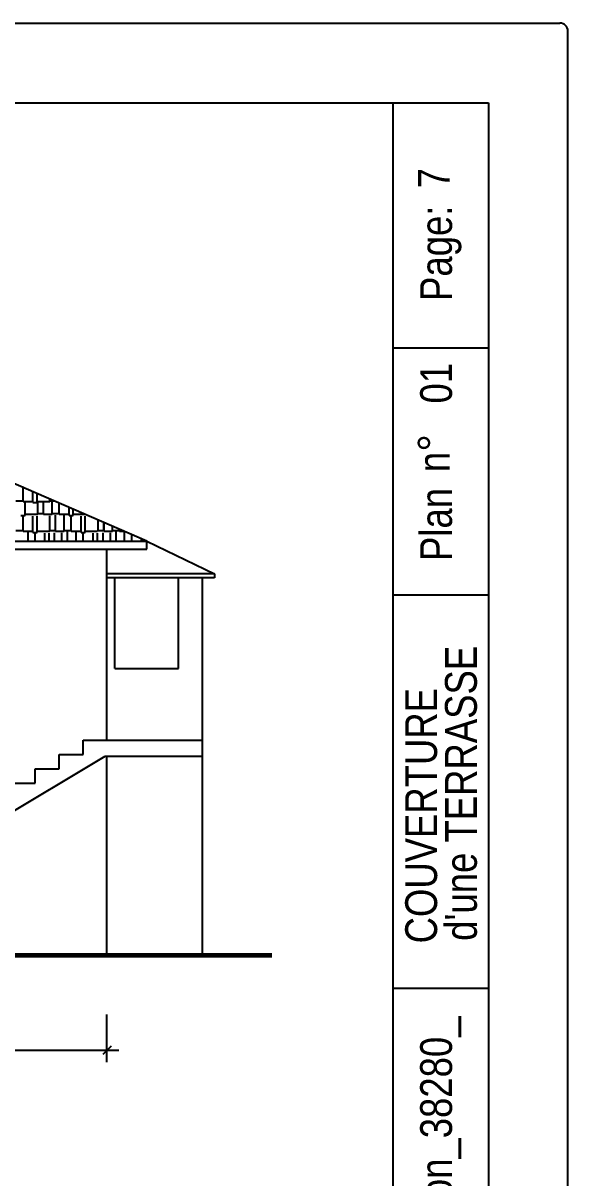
# Model space of a CAD drawing. Header units: centimetres. Extents: x 16433 to 114398, y -50094 to -12305.
# Drawn here: x 50370 to 50713, y -45521 to -44796 of the extents above; entities that cross this region are included whole.
import ezdxf

# ---------------------------------------------------------------- set-up
doc = ezdxf.new("R2010")
doc.units = ezdxf.units.CM
doc.header["$LTSCALE"] = 0.5
doc.layers.get('DEFPOINTS').update_dxf_attribs({"linetype": 'CONTINUOUS'})
for name, color, linetype in [('01_fenetres', 171, 'CONTINUOUS'), ('01_linteaux', 2, 'CONTINUOUS'), ('01_poch_murs', 253, 'CONTINUOUS'), ('01_texte', 230, 'CONTINUOUS'), ('AA_COTES', 2, 'CONTINUOUS')]:
    doc.layers.add(name, color=color, linetype=linetype)
doc.layers.add('01_murs_coup', color=5, linetype='CONTINUOUS', lineweight=60)
doc.styles.add('STYLE2', font='ARIALN.TTF')
doc.dimstyles.new('JB50', dxfattribs={"dimscale": 0.1, "dimtxt": 150, "dimasz": 15, "dimexe": 0.1, "dimexo": 0.1, "dimgap": 0.09, "dimtad": 1, "dimdec": 1, "dimdsep": 46, "dimtxsty": 'STYLE2', "dimblk1": 'BOND_G', "dimblk2": 'BOND_D', "dimsah": 1, "dimcen": 1.5, "dimdle": 0.01, "dimse1": 1, "dimse2": 1, "dimclrd": 4, "dimclre": 2, "dimclrt": 6, "dimazin": 2, "dimtfac": 2.333333, "dimtdec": 1, "dimtix": 1, "dimtmove": 2, "dimatfit": 3, "dimldrblk": 'BOND_G', "dimfxl": 1, "dimtolj": 1, "dimtzin": 0, "dimarcsym": 0})

# ---------------------------------------------------------------- blocks, each defined once
blk = doc.blocks.new('BOND_G')
at = {"layer": 'AA_COTES', "color": 0}
for p, q in [((0, -5), (0, 15)), ((5, 0), (-5, 0)), ((1.77, 1.77), (-1.77, -1.77))]:
    blk.add_line(p, q, dxfattribs=at)
blk = doc.blocks.new('BOND_D')
at = {"layer": 'AA_COTES', "color": 0}
for p, q in [((0, 5), (0, -15)), ((5, 0), (-5, 0)), ((-1.77, -1.77), (1.77, 1.77))]:
    blk.add_line(p, q, dxfattribs=at)
blk = doc.blocks.new('*D4532')
at = {"layer": '01_linteaux', "color": 4, "lineweight": -2, "ltscale": 2, "transparency": 16777216}
blk.add_line((50421.54, -45440.45), (50037.54, -45440.45), dxfattribs=at)
at = {"layer": 'DEFPOINTS', "color": 0, "ltscale": 2}
for p in [(50036.04, -45380.71), (50423.04, -45380.71), (50036.04, -45440.45)]:
    blk.add_point(p, dxfattribs=at)
at = {"layer": '01_linteaux', "color": 4, "lineweight": -2, "ltscale": 2, "transparency": 16777216, "xscale": 1.5, "yscale": 1.5, "zscale": 1.5, "rotation": 180}
blk.add_blockref('BOND_D', (50036.04, -45440.45), dxfattribs=at)
at = {"layer": '01_linteaux', "color": 4, "lineweight": -2, "ltscale": 2, "transparency": 16777216, "xscale": 1.5, "yscale": 1.5, "zscale": 1.5}
blk.add_blockref('BOND_G', (50423.04, -45440.45), dxfattribs=at)
at = {"layer": '01_linteaux', "color": 6, "ltscale": 2, "transparency": 16777216, "insert": (50229.54, -45432.78), "char_height": 15, "attachment_point": 5, "style": 'STYLE2'}
blk.add_mtext('\\A1;387', dxfattribs=at)

msp = doc.modelspace()

# ---------------------------------------------------------------- linework, layer by layer
at = {"layer": '01_fenetres', "ltscale": 30}
for p, q in [((48662.75, -44845.563), (50662.75, -44845.563)), ((50602.75, -44845.563), (50602.75, -46230.563)), ((50662.75, -44845.563), (50662.75, -46230.563)), ((50662.75, -44999.695), (50602.75, -44999.695)), ((50662.75, -45154.712), (50602.75, -45154.712)), ((50662.75, -45401.629), (50602.75, -45401.629))]:
    msp.add_line(p, q, dxfattribs=at)
at = {"layer": '01_linteaux', "ltscale": 2}
for p, q in [((50448.038, -45125.713), (50448.038, -45120.713)), ((50448.038, -45120.713), (50490.538, -45141.356)), ((49986.038, -45125.713), (50448.038, -45125.713)), ((50423.038, -45245.713), (50423.038, -45125.713)), ((50490.538, -45141.356), (50423.038, -45141.356)), ((50490.538, -45141.356), (50490.538, -45142.606)), ((50490.538, -45141.356), (50490.538, -45143.856)), ((50490.538, -45143.856), (50423.038, -45143.856)), ((50428.038, -45200.713), (50428.038, -45143.856)), ((50468.038, -45200.713), (50468.038, -45143.856)), ((50483.038, -45380.713), (50483.038, -45143.856)), ((50428.038, -45200.713), (50468.038, -45200.713)), ((50408.038, -45254.713), (50408.038, -45245.713)), ((50408.038, -45245.713), (50483.038, -45245.713)), ((50213.587, -45380.713), (50421.921, -45255.713)), ((50393.038, -45263.713), (50393.038, -45254.713)), ((50393.038, -45254.713), (50408.038, -45254.713)), ((50421.921, -45255.713), (50483.038, -45255.713)), ((50423.038, -45380.713), (50423.038, -45255.713)), ((50378.038, -45272.713), (50378.038, -45263.713)), ((50378.038, -45263.713), (50393.038, -45263.713)), ((50363.038, -45272.713), (50378.038, -45272.713))]:
    msp.add_line(p, q, dxfattribs=at)
msp.add_lwpolyline([(49986.038, -45120.713), (50448.038, -45120.713), (50217.038, -45020.713)], close=True, dxfattribs=at)
at = {"layer": '01_murs_coup', "ltscale": 2}
msp.add_line((49954.974, -45380.713), (50526.771, -45380.713), dxfattribs=at)
at = {"layer": '01_poch_murs', "linetype": 'Continuous', "ltscale": 2}
for p, q in [((50370.338, -45095.882), (50370.338, -45086.547)), ((50376.561, -45096.549), (50376.561, -45089.771)), ((50379.228, -45096.549), (50379.228, -45090.925)), ((50365.893, -45095.437), (50370.338, -45095.437)), ((50370.338, -45095.882), (50376.561, -45095.882)), ((50371.672, -45104.593), (50371.672, -45095.576)), ((50376.561, -45096.549), (50379.228, -45096.549)), ((50379.228, -45095.882), (50387.229, -45095.882)), ((50379.673, -45103.926), (50379.673, -45095.576)), ((50383.229, -45103.926), (50383.229, -45095.576)), ((50387.229, -45095.882), (50387.229, -45094.389)), ((50387.229, -45095.437), (50389.651, -45095.437)), ((50388.563, -45103.926), (50388.563, -45095.576)), ((50393.008, -45103.926), (50393.008, -45096.89)), ((50399.231, -45104.593), (50399.231, -45099.584)), ((50369.005, -45104.593), (50371.672, -45104.593)), ((50370.338, -45114.594), (50370.338, -45105.26)), ((50371.672, -45103.926), (50379.673, -45103.926)), ((50376.561, -45115.261), (50376.561, -45105.037)), ((50379.228, -45115.261), (50379.228, -45105.037)), ((50379.673, -45103.482), (50383.229, -45103.482)), ((50383.229, -45103.926), (50388.563, -45103.926)), ((50387.229, -45114.594), (50387.229, -45104.815)), ((50388.563, -45103.482), (50393.008, -45103.482)), ((50390.785, -45114.594), (50390.785, -45104.371)), ((50393.008, -45103.926), (50399.231, -45103.926)), ((50396.119, -45114.594), (50396.119, -45104.593)), ((50399.231, -45104.593), (50401.898, -45104.593)), ((50400.564, -45114.594), (50400.564, -45105.26)), ((50401.898, -45104.593), (50401.898, -45100.739)), ((50401.898, -45103.926), (50409.26, -45103.926)), ((50406.787, -45115.261), (50406.787, -45105.037)), ((50409.454, -45115.261), (50409.454, -45105.037)), ((50417.634, -45114.594), (50417.634, -45107.551)), ((50421.19, -45114.594), (50421.19, -45109.09)), ((50421.254, -45114.594), (50421.254, -45109.118)), ((50426.588, -45114.594), (50426.588, -45111.427)), ((50431.033, -45114.594), (50431.033, -45113.351)), ((50365.893, -45114.15), (50370.338, -45114.15)), ((50370.338, -45114.594), (50376.561, -45114.594)), ((50373.45, -45120.576), (50373.45, -45115.261)), ((50376.561, -45115.261), (50379.228, -45115.261)), ((50377.895, -45120.576), (50377.895, -45115.928)), ((50379.228, -45114.594), (50387.229, -45114.594)), ((50384.118, -45120.576), (50384.118, -45115.705)), ((50386.785, -45120.576), (50386.785, -45115.705)), ((50387.229, -45114.15), (50390.785, -45114.15)), ((50390.111, -45120.576), (50390.111, -45115.483)), ((50390.785, -45114.594), (50396.119, -45114.594)), ((50394.786, -45120.576), (50394.786, -45115.483)), ((50396.119, -45114.15), (50400.564, -45114.15)), ((50398.342, -45120.576), (50398.342, -45115.039)), ((50400.564, -45114.594), (50406.787, -45114.594)), ((50403.676, -45120.576), (50403.676, -45115.261)), ((50406.787, -45115.261), (50409.454, -45115.261)), ((50408.121, -45120.576), (50408.121, -45115.928)), ((50409.454, -45114.594), (50417.011, -45114.594)), ((50414.344, -45120.576), (50414.344, -45115.705)), ((50417.189, -45120.576), (50417.189, -45115.705)), ((50417.634, -45114.15), (50421.19, -45114.15)), ((50420.579, -45120.576), (50420.579, -45115.483)), ((50421.254, -45114.594), (50426.588, -45114.594)), ((50425.254, -45120.576), (50425.254, -45115.483)), ((50426.588, -45114.15), (50431.033, -45114.15)), ((50428.81, -45120.576), (50428.81, -45115.039)), ((50431.033, -45114.594), (50433.903, -45114.594)), ((50434.144, -45120.576), (50434.144, -45115.261)), ((50438.589, -45120.576), (50438.589, -45116.623)), ((50444.812, -45120.576), (50444.812, -45119.317)), ((50447.658, -45120.576), (50447.658, -45120.548))]:
    msp.add_line(p, q, dxfattribs=at)
at = {"layer": '01_texte', "ltscale": 30}
for p, q in [((48612.75, -44795.563), (50707.75, -44795.563)), ((50712.75, -46275.563), (50712.75, -44800.563))]:
    msp.add_line(p, q, dxfattribs=at)
msp.add_arc((50707.75, -44800.563), 5, 0, 90, dxfattribs=at)

# ---------------------------------------------------------------- texts
at = {"layer": '01_texte', "style": 'STYLE2'}
for s, p in [('7', (50638.459, -44899.296)), ('Page:', (50639.902, -44969.981)), ('  01', (50639.902, -45047.115)), ('n%%D', (50638.459, -45077.458)), ('Plan', (50639.902, -45133.22)), ("  d'une TERRASSE", (50655.513, -45384.433)), ('COUVERTURE ', (50630.512, -45373.289)), ("_38,Rue des trembles_Villette d'anthon_38280_", (50639.902, -45907.59))]:
    msp.add_text(s, height=20, rotation=90, dxfattribs=at).set_placement(p)

# ---------------------------------------------------------------- dimensions: what is measured, and where the dimension line sits
at = {"layer": '01_linteaux', "ltscale": 2}
dim = msp.add_linear_dim(base=(50036.038, -45440.447), p1=(50423.038, -45380.713), p2=(50036.038, -45380.713), dimstyle='JB50', dxfattribs=at)
dim.commit()
dim.dimension.update_dxf_attribs({"geometry": '*D4532', "text_midpoint": (50229.538, -45432.78)})

doc.saveas('drawing.dxf')
